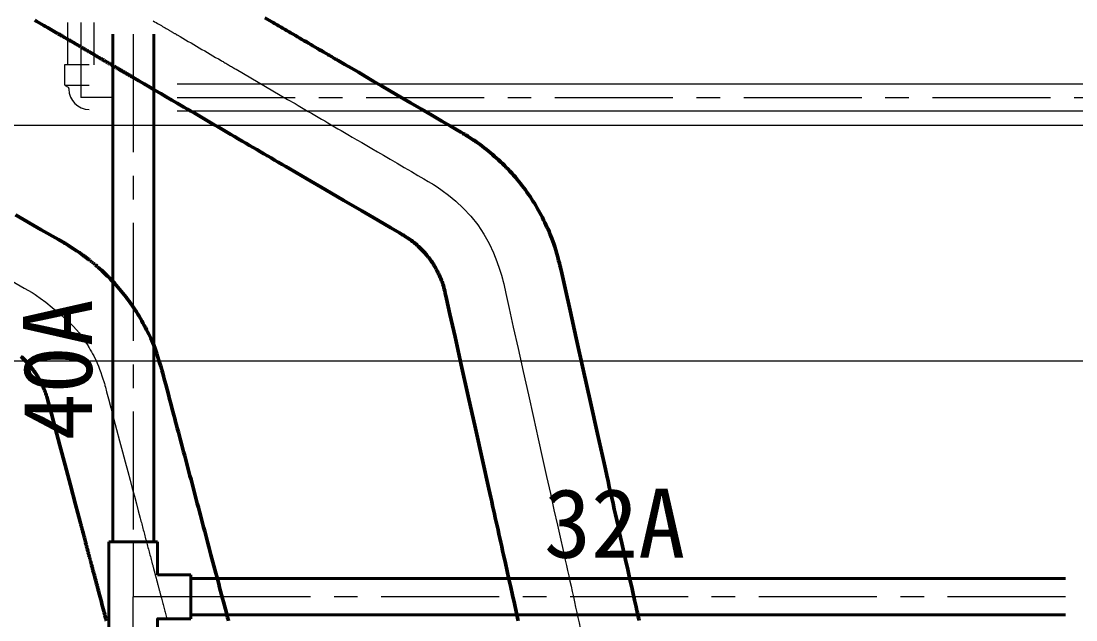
# Model space of a CAD drawing. Units: millimetres at full size. Extents: x -12803 to 120774, y -9413 to 101127.
# Drawn here: x 18288 to 19629, y 21617 to 22378 of the extents above; entities that cross this region are included whole.
import ezdxf
from ezdxf.enums import TextEntityAlignment as Align

# ---------------------------------------------------------------- set-up
doc = ezdxf.new("R2010")
doc.units = ezdxf.units.MM
doc.header["$LTSCALE"] = 30
doc.linetypes.add('CHAIN1', pattern=[8, 5, -1, 1, -1])
doc.linetypes.add('DASHED1', pattern=[1.8, 1.2, -0.6])
for name, color, linetype, lineweight in [('0-1_1-2', 7, 'Continuous', 15), ('9-2_配管－給湯１２：ＨＴＬＰ（ＵＸ）', 3, 'Continuous', 20), ('9-3_配管－給水３：ＶＬＰ(ＶＤ)', 7, 'Continuous', 15), ('9-B_ダクト－ＥＡ・丸ダクト：排気', 134, 'Continuous', 50)]:
    doc.layers.add(name, color=color, linetype=linetype, lineweight=lineweight)
doc.styles.add('ＭＳ ゴシック', font='')
doc.styles.get('ＭＳ ゴシック').set_extended_font_data('MS Gothic')

msp = doc.modelspace()

# ---------------------------------------------------------------- linework, layer by layer
at = {"layer": '0-1_1-2'}
for p, q in [((16385, 22246.26), (22035, 22246.26)), ((16385, 21946.26), (22035, 21946.26))]:
    msp.add_line(p, q, dxfattribs=at)
at = {"layer": '9-2_配管－給湯１２：ＨＴＬＰ（ＵＸ）'}
for p, q in [((18347.02, 22376.66), (18347.02, 22322.76)), ((18381.02, 22322.76), (18381.02, 22376.66)), ((18343.32, 22322.76), (18343.32, 22297.65)), ((18374.54, 22322.76), (18343.32, 22322.76)), ((19743.5, 22298.26), (18486.54, 22298.26)), ((18343.52, 22296.89), (18374.54, 22296.89)), ((18344.09, 22296.33), (18347.69, 22294.33)), ((18348.72, 22292.59), (18348.72, 22291.96)), ((18486.54, 22264.26), (19743.5, 22264.26))]:
    msp.add_line(p, q, dxfattribs=at)
at = {"layer": '9-2_配管－給湯１２：ＨＴＬＰ（ＵＸ）', "color": 7, "linetype": 'CHAIN1', "lineweight": 15}
for p, q in [((18364.02, 22376.66), (18364.02, 22322.76)), ((18364.02, 22322.76), (18364.02, 22281.26)), ((18364.02, 22322.76), (18364.02, 22281.26)), ((18374.54, 22281.26), (18364.02, 22281.26)), ((18405.52, 22281.26), (18364.02, 22281.26)), ((18486.54, 22281.26), (19743.5, 22281.26))]:
    msp.add_line(p, q, dxfattribs=at)
at = {"layer": '9-2_配管－給湯１２：ＨＴＬＰ（ＵＸ）'}
for centre, radius, start, end in [((18344.82, 22297.65), 1.5, 180, 240.9454), ((18346.72, 22292.59), 2, 0, 60.9454), ((18374.72, 22291.96), 26, 180, 269.61193)]:
    msp.add_arc(centre, radius, start, end, dxfattribs=at)
at = {"layer": '9-3_配管－給水３：ＶＬＰ(ＶＤ)', "color": 5, "lineweight": 40}
for p, q in [((18404.54, 22361.66), (18404.54, 21716.26)), ((18456.54, 21716.26), (18456.54, 22361.66)), ((18399.54, 21716.26), (18461.54, 21716.26)), ((18461.54, 21716.26), (18461.54, 21674.26)), ((18503.54, 21674.26), (18461.54, 21674.26)), ((18503.54, 21674.26), (18503.54, 21618.26)), ((19615.72, 21669.41), (18503.54, 21669.41)), ((18503.54, 21623.11), (19615.72, 21623.11))]:
    msp.add_line(p, q, dxfattribs=at)
at = {"layer": '9-3_配管－給水３：ＶＬＰ(ＶＤ)', "linetype": 'CHAIN1'}
for p, q in [((18430.54, 22361.66), (18430.54, 21716.26)), ((18430.54, 21716.26), (18430.54, 21646.26)), ((18430.54, 21576.26), (18430.54, 21646.26)), ((18503.54, 21646.26), (18430.54, 21646.26)), ((19615.72, 21646.26), (18503.54, 21646.26))]:
    msp.add_line(p, q, dxfattribs=at)
at = {"layer": '9-3_配管－給水３：ＶＬＰ(ＶＤ)', "color": 5, "lineweight": 40}
for points in [[(18399.54, 21716.26), (18399.54, 21576.26), (18461.54, 21576.26)], [(18503.54, 21618.26), (18461.54, 21618.26), (18461.54, 21576.26)]]:
    msp.add_lwpolyline(points, dxfattribs=at)
at = {"layer": '9-B_ダクト－ＥＡ・丸ダクト：排気', "color": 7, "linetype": 'DASHED1', "lineweight": 15}
msp.add_line((18699.02, 22236.71), (18703.21, 22234.26), dxfattribs=at)
at = {"layer": '9-B_ダクト－ＥＡ・丸ダクト：排気', "linetype": 'DASHED1'}
msp.add_line((18851.7, 22234.37), (18851.88, 22234.26), dxfattribs=at)
for points in [[(18305.21, 22379.83), (18308.16, 22378.11), (18311.11, 22376.39), (18314.06, 22374.66), (18317.02, 22372.94), (18319.17, 22371.68), (18321.33, 22370.42), (18323.49, 22369.16), (18325.65, 22367.89), (18327.81, 22366.63), (18329.97, 22365.37), (18332.13, 22364.11), (18334.29, 22362.85), (18334.42, 22362.78), (18334.54, 22362.7), (18334.67, 22362.63), (18334.8, 22362.55), (18334.92, 22362.48), (18335.05, 22362.41), (18335.18, 22362.33), (18335.3, 22362.26), (18335.43, 22362.18), (18335.56, 22362.11), (18335.69, 22362.04), (18335.81, 22361.96), (18335.94, 22361.89), (18336.07, 22361.81), (18336.19, 22361.74), (18336.32, 22361.66), (18337.27, 22361.11), (18338.23, 22360.55), (18339.18, 22360), (18340.13, 22359.44), (18341.08, 22358.88)], [(18597.74, 22382.7), (18606.72, 22377.46), (18608.41, 22376.47), (18610.11, 22375.49), (18611.8, 22374.5), (18613.49, 22373.51), (18615.18, 22372.52), (18616.87, 22371.54), (18618.56, 22370.55), (18620.25, 22369.56)], [(18620.25, 22369.56), (18621.94, 22368.58), (18623.63, 22367.59), (18625.32, 22366.6), (18627.01, 22365.61), (18628.7, 22364.63), (18630.39, 22363.64), (18632.08, 22362.65), (18633.77, 22361.66)], [(18341.08, 22358.88), (18342.04, 22358.33), (18342.99, 22357.77), (18343.94, 22357.21), (18344.89, 22356.66), (18345.85, 22356.1), (18346.8, 22355.54), (18347.75, 22354.99), (18348.71, 22354.43), (18349.66, 22353.88), (18350.61, 22353.32), (18351.56, 22352.76), (18353, 22351.92), (18354.44, 22351.09), (18355.87, 22350.25), (18357.31, 22349.41), (18358.74, 22348.57), (18360.18, 22347.73), (18361.62, 22346.89), (18363.05, 22346.05), (18363.11, 22346.02), (18363.17, 22345.98), (18363.23, 22345.95), (18363.29, 22345.91), (18363.35, 22345.88), (18363.41, 22345.84), (18363.47, 22345.81), (18363.53, 22345.77), (18363.59, 22345.74), (18363.65, 22345.7), (18363.71, 22345.67), (18363.77, 22345.63), (18363.83, 22345.6), (18363.89, 22345.56), (18363.96, 22345.53), (18364.02, 22345.49), (18364.67, 22345.11), (18365.33, 22344.72), (18365.99, 22344.34), (18366.65, 22343.96)], [(18366.65, 22343.96), (18367.3, 22343.57), (18367.96, 22343.19), (18368.62, 22342.8), (18369.28, 22342.42), (18369.93, 22342.03), (18370.59, 22341.65), (18371.25, 22341.27), (18371.91, 22340.88), (18372.57, 22340.5), (18373.22, 22340.11), (18373.88, 22339.73), (18374.54, 22339.35), (18376.31, 22338.31), (18378.09, 22337.27), (18379.86, 22336.24), (18381.64, 22335.2), (18383.41, 22334.16), (18385.19, 22333.13), (18386.96, 22332.09), (18388.74, 22331.05), (18389.04, 22330.88), (18389.33, 22330.71), (18389.63, 22330.53), (18389.93, 22330.36), (18390.23, 22330.18), (18390.53, 22330.01), (18390.83, 22329.83), (18391.13, 22329.66), (18391.43, 22329.48), (18391.72, 22329.31), (18392.02, 22329.14), (18392.32, 22328.96), (18392.62, 22328.79), (18392.92, 22328.61), (18393.22, 22328.44), (18393.52, 22328.26), (18394.11, 22327.92), (18394.69, 22327.58), (18395.28, 22327.23)], [(18395.28, 22327.23), (18395.87, 22326.89), (18396.46, 22326.54), (18397.05, 22326.2), (18397.64, 22325.86), (18398.23, 22325.51), (18398.82, 22325.17), (18399.4, 22324.83), (18399.99, 22324.48), (18400.58, 22324.14), (18401.17, 22323.79), (18401.76, 22323.45), (18402.35, 22323.11), (18402.94, 22322.76), (18403.1, 22322.67), (18403.26, 22322.57), (18403.42, 22322.48), (18403.58, 22322.39), (18403.74, 22322.29), (18403.9, 22322.2), (18404.06, 22322.1), (18404.23, 22322.01), (18404.39, 22321.92), (18404.55, 22321.82), (18404.71, 22321.73), (18404.87, 22321.63), (18405.03, 22321.54), (18405.19, 22321.44), (18405.35, 22321.35), (18405.52, 22321.26), (18406.09, 22320.92), (18406.67, 22320.59), (18407.24, 22320.25), (18407.82, 22319.91), (18408.39, 22319.58), (18408.97, 22319.24), (18409.54, 22318.91), (18410.12, 22318.57), (18410.17, 22318.54), (18410.23, 22318.5)], [(18690.97, 22328.26), (18699.34, 22323.37), (18707.85, 22318.4), (18716.65, 22313.27), (18725.86, 22307.89), (18735.64, 22302.17), (18746.13, 22296.05), (18757.46, 22289.43), (18769.78, 22282.24), (18783.09, 22274.47), (18796.81, 22266.45), (18810.26, 22258.6), (18822.72, 22251.32), (18833.49, 22245.03), (18841.86, 22240.14), (18847.13, 22237.07), (18848.59, 22236.22), (18848.59, 22236.22), (18848.59, 22236.22), (18848.59, 22236.22), (18848.59, 22236.22), (18848.59, 22236.22), (18848.59, 22236.21), (18848.59, 22236.21), (18848.59, 22236.21), (18848.59, 22236.22), (18848.66, 22236.17), (18848.82, 22236.08), (18849.04, 22235.95), (18849.32, 22235.79), (18849.62, 22235.61), (18849.93, 22235.43), (18850.24, 22235.25), (18850.49, 22235.1), (18850.72, 22234.96), (18850.93, 22234.83), (18851.13, 22234.71), (18851.33, 22234.59), (18851.52, 22234.48), (18851.7, 22234.37)], [(18410.23, 22318.5), (18410.28, 22318.47), (18410.34, 22318.44), (18410.4, 22318.41), (18410.45, 22318.37), (18410.51, 22318.34), (18410.57, 22318.31), (18410.62, 22318.27), (18410.68, 22318.24), (18410.73, 22318.21), (18410.79, 22318.18), (18410.85, 22318.14), (18410.9, 22318.11), (18410.96, 22318.08), (18411.02, 22318.04), (18411.25, 22317.91), (18411.48, 22317.77), (18411.71, 22317.64), (18411.94, 22317.5), (18412.17, 22317.37), (18412.4, 22317.23), (18412.63, 22317.1), (18412.87, 22316.96), (18413.1, 22316.83), (18413.33, 22316.69), (18413.56, 22316.56), (18413.79, 22316.42), (18414.02, 22316.29), (18414.25, 22316.15), (18414.48, 22316.02), (18414.72, 22315.88), (18415.7, 22315.31), (18416.69, 22314.73), (18417.68, 22314.15), (18418.67, 22313.57), (18419.66, 22313), (18420.65, 22312.42), (18421.64, 22311.84), (18422.63, 22311.26), (18423.62, 22310.69)], [(18423.62, 22310.69), (18424.61, 22310.11), (18425.59, 22309.53), (18426.58, 22308.95), (18427.57, 22308.38), (18428.56, 22307.8), (18429.55, 22307.22), (18430.54, 22306.64), (18437.54, 22302.56), (18444.54, 22298.47), (18451.54, 22294.38), (18458.54, 22290.29), (18465.54, 22286.2), (18472.54, 22282.12), (18479.54, 22278.03), (18486.54, 22273.94), (18490.79, 22271.46), (18495.03, 22268.98), (18499.28, 22266.5), (18503.53, 22264.02), (18507.77, 22261.54), (18512.02, 22259.06), (18516.26, 22256.58), (18520.51, 22254.1), (18524.76, 22251.62), (18529, 22249.14), (18533.25, 22246.66), (18537.5, 22244.18), (18541.74, 22241.7), (18545.99, 22239.22), (18550.24, 22236.74), (18554.48, 22234.26)], [(18374.54, 22074.75), (18375.24, 22074.18), (18375.95, 22073.62), (18376.65, 22073.06), (18377.35, 22072.49), (18378.06, 22071.92), (18378.76, 22071.36), (18379.46, 22070.79), (18380.15, 22070.21), (18380.85, 22069.64), (18381.54, 22069.06), (18382.23, 22068.47), (18382.91, 22067.89), (18383.6, 22067.3), (18384.28, 22066.71), (18384.96, 22066.12), (18385.64, 22065.53), (18388.08, 22063.36), (18390.49, 22061.17), (18392.87, 22058.94), (18395.23, 22056.69), (18397.56, 22054.41), (18399.86, 22052.1), (18402.14, 22049.76), (18404.38, 22047.39), (18406.61, 22044.98), (18408.81, 22042.54), (18410.97, 22040.07), (18413.11, 22037.58), (18415.21, 22035.07), (18417.28, 22032.53), (18419.32, 22029.97), (18421.33, 22027.39), (18423.3, 22024.8), (18425.24, 22022.18), (18427.14, 22019.53), (18429.01, 22016.86), (18430.86, 22014.15), (18432.67, 22011.41), (18434.45, 22008.63)], [(18434.45, 22008.63), (18436.2, 22005.8), (18437.92, 22002.95), (18439.61, 22000.06), (18441.25, 21997.16), (18442.86, 21994.26), (18444.43, 21991.38), (18445.94, 21988.52), (18447.41, 21985.72), (18448.81, 21982.98), (18450.16, 21980.31), (18451.46, 21977.66), (18452.72, 21974.98), (18453.97, 21972.21), (18455.22, 21969.29), (18456.49, 21966.17), (18457.78, 21962.79), (18459.11, 21959.09), (18460.49, 21955.05), (18461.88, 21950.86), (18463.2, 21946.72), (18464.42, 21942.84), (18465.47, 21939.45), (18466.29, 21936.75), (18466.83, 21934.95), (18467.02, 21934.28), (18467.03, 21934.28), (18467.03, 21934.28), (18467.03, 21934.28), (18467.03, 21934.28), (18467.03, 21934.28), (18467.03, 21934.28), (18467.03, 21934.28), (18467.28, 21933.33), (18467.97, 21930.72), (18469.02, 21926.77), (18470.34, 21921.77), (18471.86, 21916.04), (18473.5, 21909.88), (18475.16, 21903.6)], [(18475.16, 21903.6), (18476.78, 21897.5), (18478.29, 21891.83), (18479.68, 21886.59), (18480.97, 21881.72), (18482.18, 21877.15), (18483.33, 21872.83), (18484.42, 21868.69), (18485.49, 21864.67), (18486.54, 21860.72)], [(18369.67, 21716.26), (18369.97, 21715.12), (18370.28, 21713.97), (18370.58, 21712.82), (18370.89, 21711.67), (18371.19, 21710.53), (18371.5, 21709.38), (18371.8, 21708.23), (18372.1, 21707.08), (18372.41, 21705.94), (18372.71, 21704.79), (18373.02, 21703.64), (18373.32, 21702.5), (18373.63, 21701.35), (18373.93, 21700.2), (18374.23, 21699.05), (18374.54, 21697.91), (18374.73, 21697.18), (18374.93, 21696.45), (18375.12, 21695.72), (18375.31, 21695), (18375.5, 21694.27), (18375.7, 21693.54), (18375.89, 21692.81), (18376.08, 21692.08), (18376.28, 21691.36), (18376.47, 21690.63), (18376.66, 21689.9), (18376.86, 21689.17), (18377.05, 21688.45), (18377.24, 21687.72), (18377.43, 21686.99), (18377.63, 21686.26), (18378.2, 21684.11), (18378.77, 21681.95), (18379.34, 21679.8), (18379.91, 21677.64), (18380.49, 21675.49), (18381.06, 21673.33), (18381.63, 21671.18)], [(18529.33, 21699.41), (18530.55, 21694.81), (18531.77, 21690.21), (18532.99, 21685.6), (18534.21, 21681), (18535.43, 21676.39), (18536.65, 21671.79), (18537.88, 21667.19), (18539.1, 21662.58), (18540.32, 21657.98), (18541.54, 21653.37), (18542.76, 21648.77), (18543.98, 21644.16), (18545.2, 21639.56), (18546.42, 21634.96), (18547.65, 21630.35), (18548.87, 21625.75), (18549.41, 21623.71), (18549.95, 21621.67), (18550.49, 21619.63), (18551.03, 21617.59), (18551.57, 21615.55)], [(18901.28, 21699.41), (18903.57, 21689.13), (18905.86, 21678.85), (18908.14, 21668.57), (18910.43, 21658.29), (18912.72, 21648.01), (18915.01, 21637.72), (18917.29, 21627.44), (18919.58, 21617.16), (18919.91, 21615.66)], [(19054.95, 21699.41), (19056.78, 21691.17), (19058.62, 21682.92), (19060.45, 21674.68), (19062.29, 21666.43), (19064.12, 21658.19), (19065.95, 21649.94), (19067.79, 21641.69), (19069.62, 21633.45), (19070.18, 21630.93), (19070.75, 21628.41), (19071.31, 21625.89), (19071.87, 21623.36), (19072.43, 21620.84), (19072.99, 21618.32), (19073.55, 21615.8)], [(18381.63, 21671.18), (18382.2, 21669.02), (18382.77, 21666.86), (18383.34, 21664.71), (18383.92, 21662.55), (18384.49, 21660.4), (18385.06, 21658.24), (18385.63, 21656.09), (18386.2, 21653.93), (18386.78, 21651.78), (18387.57, 21648.77), (18388.37, 21645.76), (18389.17, 21642.75), (18389.97, 21639.75), (18390.76, 21636.74), (18391.56, 21633.73), (18392.36, 21630.72), (18393.16, 21627.72), (18393.51, 21626.38), (18393.87, 21625.04), (18394.22, 21623.7), (18394.58, 21622.35), (18394.94, 21621.01), (18395.29, 21619.67), (18395.65, 21618.33), (18396, 21616.99), (18396.36, 21615.65)]]:
    msp.add_lwpolyline(points, dxfattribs=at)
at = {"layer": '9-B_ダクト－ＥＡ・丸ダクト：排気', "color": 7, "linetype": 'DASHED1', "lineweight": 15}
for points in [[(18455.73, 22378.79), (18457.66, 22377.66), (18459.6, 22376.52), (18461.54, 22375.39), (18463.1, 22374.48)], [(18463.1, 22374.48), (18464.66, 22373.57), (18466.23, 22372.65), (18467.79, 22371.74), (18469.35, 22370.83), (18470.91, 22369.92), (18472.48, 22369), (18474.04, 22368.09), (18474.73, 22367.69), (18475.42, 22367.29), (18476.1, 22366.89), (18476.79, 22366.49), (18477.48, 22366.08), (18478.17, 22365.68), (18478.85, 22365.28), (18479.54, 22364.88), (18480.23, 22364.48), (18480.92, 22364.08), (18481.61, 22363.67), (18482.29, 22363.27), (18482.98, 22362.87), (18483.67, 22362.47), (18484.36, 22362.07), (18485.05, 22361.66), (18485.14, 22361.61), (18485.23, 22361.56), (18485.33, 22361.5), (18485.42, 22361.45), (18485.51, 22361.39), (18485.61, 22361.34), (18485.7, 22361.28), (18485.79, 22361.23), (18485.89, 22361.17), (18485.98, 22361.12), (18486.07, 22361.07), (18486.17, 22361.01), (18486.26, 22360.96), (18486.35, 22360.9), (18486.45, 22360.85), (18486.54, 22360.79)], [(18542.24, 22328.26), (18543.44, 22327.57), (18544.63, 22326.87), (18545.83, 22326.17), (18547.02, 22325.47), (18548.21, 22324.78), (18549.41, 22324.08), (18550.6, 22323.38), (18551.79, 22322.69), (18552.99, 22321.99), (18554.18, 22321.29), (18555.38, 22320.59), (18556.57, 22319.9), (18557.76, 22319.2), (18558.96, 22318.5), (18560.15, 22317.8), (18561.35, 22317.11), (18570.7, 22311.65), (18580.05, 22306.19), (18589.4, 22300.72), (18598.75, 22295.26), (18608.1, 22289.8), (18617.45, 22284.34), (18626.8, 22278.88), (18636.15, 22273.42), (18640.35, 22270.97), (18644.54, 22268.53), (18648.73, 22266.08), (18652.92, 22263.63), (18657.11, 22261.18), (18661.3, 22258.74), (18665.49, 22256.29), (18669.68, 22253.84), (18673.87, 22251.39), (18678.06, 22248.95), (18682.25, 22246.5), (18686.45, 22244.05), (18690.64, 22241.61), (18694.83, 22239.16), (18699.02, 22236.71)], [(18374.54, 21962.84), (18375.96, 21960.4), (18377.39, 21957.93), (18378.83, 21955.36), (18380.27, 21952.65), (18381.72, 21949.77), (18383.19, 21946.66), (18384.68, 21943.28), (18386.19, 21939.57), (18387.7, 21935.57), (18389.19, 21931.42), (18390.59, 21927.33), (18391.86, 21923.5), (18392.94, 21920.15), (18393.78, 21917.49), (18394.33, 21915.72), (18394.53, 21915.06), (18394.53, 21915.06), (18394.53, 21915.05), (18394.53, 21915.05), (18394.53, 21915.05), (18394.53, 21915.05), (18394.53, 21915.05), (18394.53, 21915.05), (18394.53, 21915.05), (18395.09, 21912.96), (18396.66, 21907.03), (18399.06, 21897.97), (18402.1, 21886.5), (18405.6, 21873.32), (18409.36, 21859.15), (18413.2, 21844.69), (18416.92, 21830.66), (18420.37, 21817.64), (18423.57, 21805.61), (18426.53, 21794.42), (18429.31, 21783.94), (18431.94, 21774.03), (18434.46, 21764.54), (18436.9, 21755.33)], [(18436.9, 21755.33), (18439.31, 21746.26), (18439.8, 21744.39), (18440.3, 21742.51), (18440.8, 21740.64), (18441.29, 21738.76), (18441.79, 21736.89), (18442.29, 21735.01), (18442.79, 21733.14), (18443.28, 21731.26), (18443.78, 21729.39), (18444.28, 21727.51), (18444.78, 21725.64), (18445.27, 21723.76), (18445.77, 21721.89), (18446.27, 21720.01), (18446.77, 21718.14), (18447.26, 21716.26), (18447.76, 21714.39), (18448.26, 21712.51), (18448.76, 21710.64), (18449.25, 21708.76), (18449.75, 21706.89), (18450.25, 21705.01), (18450.74, 21703.14), (18451.24, 21701.26), (18451.74, 21699.39), (18452.24, 21697.51), (18452.73, 21695.64), (18453.23, 21693.76), (18453.73, 21691.89), (18454.23, 21690.01), (18454.72, 21688.14), (18455.22, 21686.26), (18455.39, 21685.64), (18455.55, 21685.01), (18455.72, 21684.39), (18455.88, 21683.76), (18456.05, 21683.14), (18456.22, 21682.51)], [(18978.11, 21699.41), (18979.59, 21692.77), (18981.07, 21686.13), (18982.55, 21679.48), (18984.03, 21672.84), (18985.5, 21666.2), (18986.98, 21659.55), (18988.46, 21652.91), (18989.94, 21646.26), (18991.42, 21639.62), (18992.9, 21632.98), (18994.37, 21626.33), (18995.85, 21619.69), (18997.33, 21613.05), (18998.81, 21606.4), (19000.29, 21599.76), (19001.76, 21593.11)], [(18456.22, 21682.51), (18456.38, 21681.89), (18456.55, 21681.26), (18456.71, 21680.64), (18456.88, 21680.01), (18457.04, 21679.39), (18457.21, 21678.76), (18457.38, 21678.14), (18457.54, 21677.51), (18457.71, 21676.89), (18457.87, 21676.26), (18457.91, 21676.14), (18457.94, 21676.01), (18457.97, 21675.89), (18458.01, 21675.76), (18458.04, 21675.64), (18458.07, 21675.51), (18458.11, 21675.39), (18458.14, 21675.26), (18458.17, 21675.14), (18458.21, 21675.01), (18458.24, 21674.89), (18458.27, 21674.76), (18458.3, 21674.64), (18458.34, 21674.51), (18458.37, 21674.39), (18458.4, 21674.26), (18458.54, 21673.76), (18458.67, 21673.26), (18458.8, 21672.75), (18458.94, 21672.25), (18459.07, 21671.75), (18459.2, 21671.25), (18459.34, 21670.74), (18459.47, 21670.24), (18459.61, 21669.74), (18459.74, 21669.23), (18459.87, 21668.73), (18460.01, 21668.23), (18460.14, 21667.72)], [(18460.14, 21667.72), (18460.27, 21667.22), (18460.41, 21666.72), (18460.54, 21666.22), (18460.6, 21665.98), (18460.66, 21665.74), (18460.73, 21665.51), (18460.79, 21665.27), (18460.85, 21665.04), (18460.91, 21664.8), (18460.98, 21664.57), (18461.04, 21664.33), (18461.1, 21664.09), (18461.16, 21663.86), (18461.23, 21663.62), (18461.29, 21663.39), (18461.35, 21663.15), (18461.41, 21662.92), (18461.48, 21662.68), (18461.54, 21662.45), (18461.77, 21661.56), (18462.01, 21660.67), (18462.24, 21659.79), (18462.48, 21658.9), (18462.71, 21658.01), (18462.95, 21657.13), (18463.18, 21656.24), (18463.42, 21655.35), (18463.66, 21654.47), (18463.89, 21653.58), (18464.13, 21652.7), (18464.36, 21651.81), (18464.6, 21650.92), (18464.83, 21650.04), (18465.07, 21649.15), (18465.3, 21648.26), (18465.33, 21648.14), (18465.37, 21648.01), (18465.4, 21647.89), (18465.43, 21647.76)], [(18465.43, 21647.76), (18465.47, 21647.64), (18465.5, 21647.51), (18465.53, 21647.39), (18465.57, 21647.26), (18465.6, 21647.14), (18465.63, 21647.01), (18465.67, 21646.89), (18465.7, 21646.76), (18465.73, 21646.64), (18465.77, 21646.51), (18465.8, 21646.39), (18465.83, 21646.26), (18465.86, 21646.14), (18465.9, 21646.01), (18465.93, 21645.89), (18465.96, 21645.76), (18466, 21645.64), (18466.03, 21645.51), (18466.06, 21645.39), (18466.1, 21645.26), (18466.13, 21645.14), (18466.16, 21645.01), (18466.2, 21644.89), (18466.23, 21644.76), (18466.26, 21644.64), (18466.3, 21644.51), (18466.33, 21644.39), (18466.36, 21644.26), (18466.79, 21642.64), (18467.22, 21641.01), (18467.66, 21639.39), (18468.09, 21637.76), (18468.52, 21636.14), (18468.95, 21634.51), (18469.38, 21632.89), (18469.81, 21631.26), (18470.24, 21629.64), (18470.67, 21628.01), (18471.1, 21626.39)], [(18471.1, 21626.39), (18471.53, 21624.76), (18471.97, 21623.14), (18472.4, 21621.51), (18472.83, 21619.89), (18473.26, 21618.26), (18473.29, 21618.14), (18473.33, 21618.01), (18473.36, 21617.89), (18473.39, 21617.76), (18473.42, 21617.64), (18473.46, 21617.51), (18473.49, 21617.39), (18473.52, 21617.26), (18473.52, 21617.26), (18473.53, 21617.26), (18473.53, 21617.25), (18473.53, 21617.25), (18473.53, 21617.25), (18473.53, 21617.24), (18473.53, 21617.24), (18473.53, 21617.24), (18473.53, 21617.23), (18473.53, 21617.23), (18473.53, 21617.22), (18473.54, 21617.22), (18473.54, 21617.22), (18473.54, 21617.21), (18473.54, 21617.21), (18473.54, 21617.21)]]:
    msp.add_lwpolyline(points, dxfattribs=at)
at = {"layer": '9-B_ダクト－ＥＡ・丸ダクト：排気', "color": 7, "linetype": 'CHAIN1', "lineweight": 15}
for points in [[(18486.54, 22360.79), (18490.02, 22358.76), (18493.5, 22356.73), (18496.98, 22354.69), (18500.47, 22352.66), (18503.95, 22350.63), (18507.43, 22348.59), (18510.91, 22346.56), (18514.39, 22344.53), (18517.87, 22342.49), (18521.35, 22340.46), (18524.84, 22338.43), (18528.32, 22336.4), (18531.8, 22334.36), (18535.28, 22332.33), (18538.76, 22330.3), (18542.24, 22328.26)], [(18703.21, 22234.26), (18708.99, 22230.89), (18714.87, 22227.46), (18720.92, 22223.92), (18727.24, 22220.23), (18733.92, 22216.33), (18741.04, 22212.17), (18748.7, 22207.7), (18756.99, 22202.86), (18765.9, 22197.65), (18775.09, 22192.29), (18784.09, 22187.03), (18792.46, 22182.14), (18799.77, 22177.87), (18805.55, 22174.5), (18809.37, 22172.27), (18810.77, 22171.45), (18810.77, 22171.45), (18810.77, 22171.45), (18810.77, 22171.45), (18810.77, 22171.45), (18810.77, 22171.45), (18810.77, 22171.45), (18810.77, 22171.45), (18810.77, 22171.45), (18812.36, 22170.45), (18816.68, 22167.6), (18823.16, 22163.03), (18831.24, 22156.9), (18840.37, 22149.32), (18849.98, 22140.46), (18859.52, 22130.44), (18868.42, 22119.4), (18876.22, 22107.57), (18882.85, 22095.44), (18888.37, 22083.59), (18892.8, 22072.59), (18896.18, 22063.02), (18898.55, 22055.46), (18899.95, 22050.47)], [(18276.64, 22047.76), (18292.05, 22038.86), (18302.2, 22033.01), (18305.88, 22030.88), (18305.88, 22030.88), (18305.88, 22030.88), (18305.88, 22030.88), (18305.88, 22030.88), (18305.88, 22030.88), (18305.88, 22030.88), (18305.88, 22030.88), (18305.88, 22030.88), (18307.64, 22029.59), (18312.32, 22026.07), (18319.21, 22020.75), (18327.6, 22014.04), (18336.76, 22006.37), (18345.98, 21998.17), (18354.56, 21989.84), (18361.77, 21981.82), (18362.71, 21980.63), (18363.61, 21979.46), (18364.47, 21978.3), (18365.3, 21977.15), (18366.11, 21976), (18366.9, 21974.85), (18367.67, 21973.69)], [(18899.95, 22050.47), (18900.42, 22048.64), (18900.42, 22048.64), (18900.42, 22048.64), (18900.42, 22048.64), (18900.42, 22048.64), (18900.42, 22048.64), (18900.42, 22048.64), (18900.42, 22048.64), (18900.42, 22048.64), (18901.42, 22044.15), (18904.17, 22031.79), (18908.34, 22013.03), (18913.62, 21989.3), (18919.68, 21962.09), (18926.19, 21932.83), (18932.82, 21902.99), (18939.27, 21874.03), (18945.26, 21847.1), (18950.8, 21822.21), (18955.94, 21799.08), (18960.77, 21777.4), (18965.33, 21756.88), (18969.7, 21737.24), (18973.94, 21718.18), (18978.11, 21699.41)], [(18367.67, 21973.69), (18368.44, 21972.52), (18369.21, 21971.34), (18369.97, 21970.14), (18370.73, 21968.94), (18371.49, 21967.73), (18372.26, 21966.51), (18373.02, 21965.29), (18373.78, 21964.06), (18374.54, 21962.84)]]:
    msp.add_lwpolyline(points, dxfattribs=at)
at = {"layer": '9-B_ダクト－ＥＡ・丸ダクト：排気'}
for points in [[(18633.77, 22361.66), (18636.57, 22360.03), (18639.37, 22358.4), (18642.17, 22356.76), (18644.97, 22355.13), (18647.77, 22353.49), (18650.57, 22351.86), (18653.37, 22350.22), (18656.17, 22348.59), (18658.97, 22346.95), (18661.77, 22345.32), (18664.57, 22343.68), (18667.37, 22342.05), (18670.17, 22340.41), (18672.97, 22338.78), (18675.77, 22337.14), (18678.57, 22335.51), (18679.34, 22335.05), (18680.12, 22334.6), (18680.89, 22334.15), (18681.67, 22333.7), (18682.44, 22333.24), (18683.22, 22332.79), (18683.99, 22332.34), (18684.77, 22331.88), (18685.54, 22331.43), (18686.32, 22330.98), (18687.09, 22330.53), (18687.87, 22330.07), (18688.64, 22329.62), (18689.42, 22329.17), (18690.19, 22328.72), (18690.97, 22328.26)], [(18554.48, 22234.26), (18559.27, 22231.47), (18564.04, 22228.68), (18568.8, 22225.9), (18573.54, 22223.14), (18578.24, 22220.39), (18582.91, 22217.66), (18587.54, 22214.96), (18592.11, 22212.29), (18596.63, 22209.65), (18601.13, 22207.02), (18605.65, 22204.38), (18610.21, 22201.72), (18614.87, 22199), (18619.65, 22196.21), (18624.6, 22193.32), (18629.74, 22190.31), (18651.14, 22177.82), (18674.48, 22164.18), (18698.3, 22150.27), (18721.11, 22136.94), (18741.46, 22125.06), (18757.87, 22115.48), (18768.85, 22109.07), (18772.95, 22106.68), (18772.95, 22106.68), (18772.95, 22106.68), (18772.95, 22106.68), (18772.95, 22106.68), (18772.95, 22106.68), (18772.95, 22106.68), (18772.95, 22106.68), (18772.95, 22106.68), (18773.02, 22106.64), (18773.57, 22106.3), (18774.57, 22105.66), (18775.93, 22104.79), (18777.53, 22103.76), (18779.27, 22102.62), (18781.04, 22101.43)], [(18851.88, 22234.26), (18853.12, 22233.49), (18854.36, 22232.72), (18855.6, 22231.94), (18856.84, 22231.16), (18858.07, 22230.38), (18859.3, 22229.59), (18860.53, 22228.8), (18861.75, 22228), (18862.97, 22227.19), (18864.18, 22226.37), (18865.39, 22225.54), (18866.59, 22224.71), (18867.78, 22223.87), (18868.97, 22223.02), (18870.16, 22222.16), (18871.34, 22221.3), (18874.07, 22219.27), (18876.77, 22217.21), (18879.45, 22215.11), (18882.1, 22212.99), (18884.72, 22210.82), (18887.32, 22208.63), (18889.89, 22206.4), (18892.43, 22204.15), (18894.94, 22201.85), (18897.43, 22199.52), (18899.89, 22197.16), (18902.31, 22194.77), (18904.71, 22192.34), (18907.07, 22189.89), (18909.4, 22187.4), (18911.7, 22184.88), (18913.99, 22182.32), (18916.23, 22179.73), (18918.45, 22177.11), (18920.63, 22174.46), (18922.78, 22171.78), (18924.89, 22169.09), (18926.96, 22166.37)], [(18926.96, 22166.37), (18928.99, 22163.62), (18930.99, 22160.86), (18932.95, 22158.08), (18934.88, 22155.27), (18936.76, 22152.43), (18938.62, 22149.55), (18940.44, 22146.64), (18942.22, 22143.68), (18943.97, 22140.68), (18945.68, 22137.65), (18947.36, 22134.58), (18948.99, 22131.5), (18950.59, 22128.42), (18952.13, 22125.36), (18953.62, 22122.34), (18955.06, 22119.36), (18956.44, 22116.45), (18957.76, 22113.62), (18959.03, 22110.81), (18960.27, 22107.97), (18961.48, 22105.03), (18962.68, 22101.94), (18963.88, 22098.63), (18965.11, 22095.05), (18966.36, 22091.14), (18967.64, 22086.88), (18968.92, 22082.45), (18970.14, 22078.07), (18971.25, 22073.98), (18972.21, 22070.39), (18972.96, 22067.54), (18973.45, 22065.64), (18973.63, 22064.93), (18973.63, 22064.93), (18973.63, 22064.93), (18973.63, 22064.93), (18973.63, 22064.93), (18973.63, 22064.93), (18973.63, 22064.93)], [(18280.75, 22131.99), (18313.41, 22113.13), (18335.32, 22100.48), (18343.38, 22095.84), (18343.38, 22095.84), (18343.38, 22095.84), (18343.38, 22095.84), (18343.38, 22095.84), (18343.38, 22095.84), (18343.88, 22095.53), (18345.51, 22094.53), (18348.02, 22092.96), (18351.17, 22090.97), (18354.72, 22088.71), (18358.42, 22086.32), (18362.02, 22083.94), (18365.26, 22081.72), (18365.9, 22081.26), (18366.52, 22080.82)], [(18781.04, 22101.43), (18782.74, 22100.26), (18784.2, 22099.22), (18785.53, 22098.23), (18786.75, 22097.29), (18787.87, 22096.38), (18788.94, 22095.48), (18789.96, 22094.59), (18790.96, 22093.68), (18791.96, 22092.76), (18792.99, 22091.8), (18794.04, 22090.8), (18795.1, 22089.77), (18796.17, 22088.72), (18797.24, 22087.65), (18798.31, 22086.56), (18799.36, 22085.45), (18800.39, 22084.34), (18801.4, 22083.22), (18802.37, 22082.1), (18803.33, 22080.97), (18804.27, 22079.83), (18805.19, 22078.68), (18806.09, 22077.53), (18806.97, 22076.36), (18807.84, 22075.18), (18808.7, 22074), (18809.54, 22072.8), (18810.36, 22071.59), (18811.18, 22070.36), (18811.98, 22069.13), (18812.76, 22067.87), (18813.53, 22066.59), (18814.29, 22065.3), (18815.04, 22063.98), (18815.77, 22062.64), (18816.49, 22061.29), (18817.18, 22059.94), (18817.86, 22058.6), (18818.51, 22057.28)], [(18366.52, 22080.82), (18367.11, 22080.39), (18367.69, 22079.97), (18368.26, 22079.54), (18368.82, 22079.13), (18369.38, 22078.71), (18369.94, 22078.28), (18370.5, 22077.85), (18371.07, 22077.42), (18371.64, 22076.98), (18372.22, 22076.54), (18372.8, 22076.09), (18373.38, 22075.65), (18373.96, 22075.2), (18374.54, 22074.75)], [(18818.51, 22057.28), (18819.14, 22055.98), (18819.74, 22054.71), (18820.32, 22053.47), (18820.87, 22052.24), (18821.41, 22050.99), (18821.94, 22049.71), (18822.47, 22048.36), (18823, 22046.91), (18823.53, 22045.35), (18824.08, 22043.64), (18824.7, 22041.58), (18825.31, 22039.44), (18825.88, 22037.37), (18826.39, 22035.49), (18826.8, 22033.94), (18827.08, 22032.85), (18827.21, 22032.37), (18827.21, 22032.35), (18827.21, 22032.35), (18827.21, 22032.35), (18827.21, 22032.35), (18827.21, 22032.35), (18827.21, 22032.35), (18827.21, 22032.35), (18827.21, 22032.35), (18827.21, 22032.35), (18828.81, 22025.1), (18833.12, 22005.73), (18839.54, 21976.87), (18847.47, 21941.21), (18856.34, 21901.39), (18865.53, 21860.08), (18874.46, 21819.94), (18882.55, 21783.63), (18883.79, 21778.02), (18885.01, 21772.56), (18886.19, 21767.24), (18887.36, 21762.01), (18888.5, 21756.86)], [(18973.63, 22064.93), (18973.63, 22064.93), (18975.18, 22057.97), (18979.41, 22038.92), (18985.76, 22010.37), (18993.65, 21974.93), (19002.49, 21935.2), (19011.71, 21893.76), (19020.73, 21853.23), (19028.97, 21816.2), (19030.73, 21808.28), (19032.43, 21800.64), (19034.08, 21793.23), (19035.69, 21786), (19037.27, 21778.89), (19038.83, 21771.86), (19040.39, 21764.85), (19041.96, 21757.81), (19043.54, 21750.69), (19045.14, 21743.5), (19046.75, 21736.25), (19048.38, 21728.95), (19050.01, 21721.6), (19051.65, 21714.22), (19053.3, 21706.82), (19054.95, 21699.41)], [(18287.71, 21951.86), (18288.73, 21950.93), (18289.76, 21949.96), (18290.8, 21948.97), (18291.84, 21947.96), (18292.87, 21946.94), (18293.9, 21945.9), (18294.9, 21944.84), (18295.88, 21943.8), (18296.84, 21942.74), (18297.77, 21941.68), (18298.69, 21940.61), (18299.59, 21939.53), (18300.48, 21938.44), (18301.35, 21937.34), (18302.2, 21936.24), (18303.05, 21935.12), (18303.88, 21933.99), (18304.7, 21932.85), (18305.51, 21931.7), (18306.31, 21930.53), (18307.09, 21929.35), (18307.86, 21928.15), (18308.62, 21926.93), (18309.37, 21925.68), (18310.11, 21924.42), (18310.83, 21923.15), (18311.53, 21921.88), (18312.21, 21920.62), (18312.87, 21919.38), (18313.51, 21918.15), (18314.13, 21916.95), (18314.71, 21915.78), (18315.28, 21914.63), (18315.84, 21913.45), (18316.38, 21912.24), (18316.93, 21910.97), (18317.48, 21909.6)], [(18317.48, 21909.6), (18318.05, 21908.12), (18318.63, 21906.51), (18319.27, 21904.64), (18319.91, 21902.69), (18320.52, 21900.79), (18321.06, 21899.05), (18321.51, 21897.57), (18321.84, 21896.49), (18322.02, 21895.9), (18322.04, 21895.83), (18322.04, 21895.83), (18322.04, 21895.83), (18322.04, 21895.83), (18322.04, 21895.83), (18322.04, 21895.83), (18322.04, 21895.83), (18322.04, 21895.83), (18322.04, 21895.82), (18323.24, 21891.25), (18326.48, 21879.04), (18331.29, 21860.9), (18337.22, 21838.55), (18343.81, 21813.73), (18350.6, 21788.14), (18357.14, 21763.51), (18362.96, 21741.56), (18363.39, 21739.92), (18363.82, 21738.31), (18364.24, 21736.72), (18364.66, 21735.14), (18365.08, 21733.58), (18365.49, 21732.02), (18365.9, 21730.47), (18366.31, 21728.91), (18366.73, 21727.35), (18367.15, 21725.77), (18367.56, 21724.2), (18367.98, 21722.62), (18368.4, 21721.03)], [(18486.54, 21860.72), (18487.88, 21855.67), (18489.22, 21850.63), (18490.55, 21845.59), (18491.89, 21840.54), (18493.23, 21835.5), (18494.57, 21830.45), (18495.9, 21825.41), (18497.24, 21820.37), (18498.58, 21815.32), (18499.92, 21810.28), (18501.26, 21805.24), (18502.59, 21800.19), (18503.93, 21795.15), (18505.27, 21790.1), (18506.61, 21785.06), (18507.95, 21780.02), (18509.28, 21774.98), (18510.62, 21769.94), (18511.95, 21764.9), (18513.29, 21759.87), (18514.63, 21754.83), (18515.96, 21749.79), (18517.3, 21744.75), (18518.64, 21739.72), (18519.97, 21734.68), (18521.31, 21729.64), (18522.65, 21724.6), (18523.98, 21719.56), (18525.32, 21714.53), (18526.65, 21709.49), (18527.99, 21704.45), (18529.33, 21699.41)], [(18888.5, 21756.86), (18889.64, 21751.74), (18890.77, 21746.64), (18891.91, 21741.52), (18893.06, 21736.36), (18894.22, 21731.16), (18895.38, 21725.92), (18896.56, 21720.66), (18897.73, 21715.37), (18898.91, 21710.06), (18900.1, 21704.74), (18901.28, 21699.41)], [(18368.4, 21721.03), (18368.83, 21719.44), (18369.25, 21717.85), (18369.67, 21716.26)]]:
    msp.add_lwpolyline(points, dxfattribs=at)

# ---------------------------------------------------------------- texts
at = {"layer": '9-3_配管－給水３：ＶＬＰ(ＶＤ)', "style": 'ＭＳ ゴシック'}
msp.add_text('40A', height=87.98, rotation=90, dxfattribs=at).set_placement((18404.54, 21845.04), align=Align.BOTTOM_LEFT)
msp.add_text('32A', height=87.98, dxfattribs=at).set_placement((18952.63, 21669.41), align=Align.BOTTOM_LEFT)

doc.saveas('drawing.dxf')
